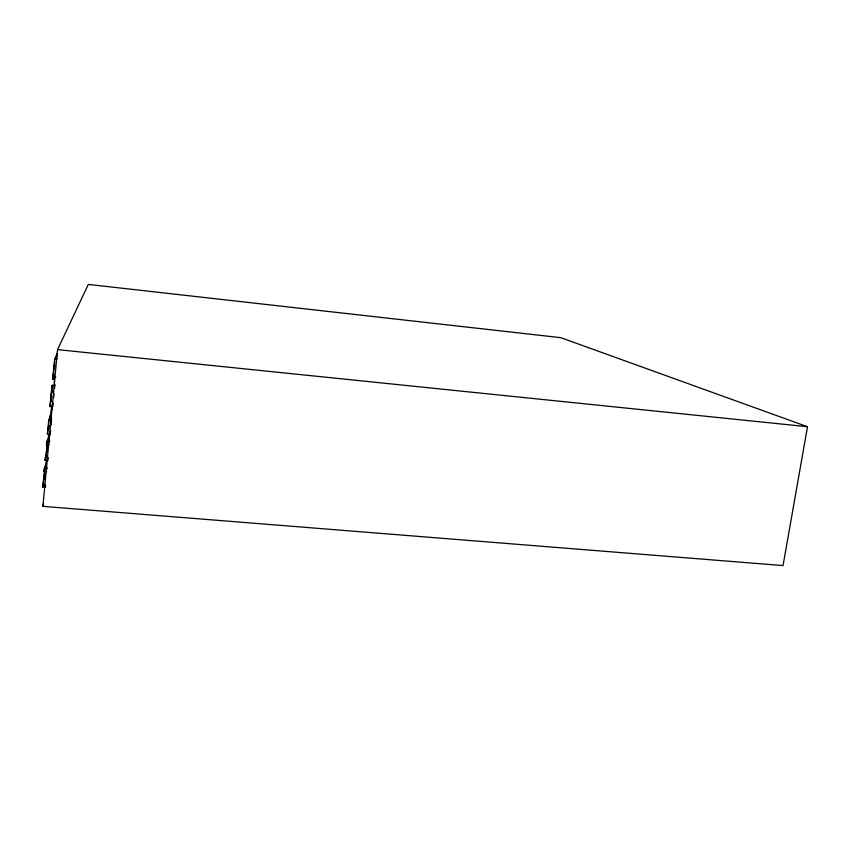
<?xml version="1.0" encoding="UTF-8"?>
<svg xmlns="http://www.w3.org/2000/svg" width="850" height="850" viewBox="0 0 850 850"><rect width="100%" height="100%" fill="white"/><g stroke="black" fill="none" stroke-linecap="round" stroke-linejoin="round"><path stroke-width="1.27" d="M53.879 376.051L53.943 374.266M55.994 356.936L55.972 355.853L55.335 359.337M54.676 385.039L54.666 383.924L54.326 385.464M56.78 356.447L56.78 355.619L56.589 356.341M56.95 355.821L56.992 353.664L56.366 357.096M48.312 429.367L48.439 426.934L47.419 433.999L50.161 434.244L50.596 430.78M48.429 430.047L48.694 424.957M47.419 433.999L48.79 419.517L51.701 419.326M48.694 423.906L48.886 420.283M44.636 469.731L42.893 485.031L42.723 484.489L45.443 484.712L45.518 487.092M51.244 424.883L51.457 421.058M44.179 479.23L44.636 473.599M44.54 476.351L44.572 479.368M48.312 439.864L48.588 436.103L47.972 440.502M48.737 439.62L49.268 434.138L49.066 436.751M51.011 415.692L51.574 408.159L50.83 415.767M46.856 446.856L47.09 441.66L46.463 444.422L49.194 444.667M44.604 472.441L43.966 479.06M46.697 448.662L47.09 445.814M42.968 486.211L42.606 487.252L42.723 484.489M46.676 471.612L43.945 471.389L44.827 466.331L44.944 466.894M45.464 459.521L45.114 460.445L45.231 457.598L47.961 457.842L48.046 458.469M46.463 444.422L47.409 439.641M51.871 406.746L50.044 406.576L52.009 385.517L54.921 385.39M54.432 379.429L52.594 379.249L54.729 358.381L57.481 358.668M50.044 406.576L52.179 385.124M50.904 401.519L51.393 396.302M51.032 401.561L51.436 397.683M45.974 466.151L46.58 461.082L45.369 466.82M42.883 506.345L57.545 349.626L88.315 284.421L560.819 337.673L807.5 426.721L783.052 565.579L42.883 506.345L43.616 503.806M47.781 460.541L47.961 457.842M52.796 406.831L53.157 402.889M53.656 397.63L54.018 393.678M54.517 388.418L54.761 385.794L52.009 385.517M54.528 367.009L54.74 364.809M46.888 448.056L45.592 457.608M50.586 404.016L50.586 405.312M51.468 399.851L51.276 401.529M46.453 452.466L46.665 450.362M51.977 408.946L52.254 406.342M48.864 427.911L48.662 429.388M46.389 454.739L46.102 457.332L46.304 456.716M46.686 452.158L47.111 448.269M49.449 437.059L49.736 434.509M57.216 356.129L57.396 354.663M46.24 454.346L45.826 457.47M43.754 480.951L43.148 485.297M49.353 419.719L49.682 417.106L51.489 417.265M51.818 392.137L52.232 389.799M49.852 417.647L50.405 415.108L49.948 418.062M55.463 359.306L55.654 358.073M45.592 466.353L46.208 463.664M43.945 471.389L44.646 468.594M47.196 467.681L46.92 469.03L44.189 468.796M49.714 440.778L49.438 442.064L46.697 441.819M51.988 392.009L52.243 392.243M49.682 417.106L49.481 417.647L51.297 417.817M54.262 383.053L54.506 380.502M52.594 379.249L53.252 377.708M53.433 375.743L53.189 376.306L54.793 361.186M45.475 458.054L45.231 457.598M42.5 486.837L45.231 487.061M45.008 459.967L47.738 460.211M48.439 425.914L50.256 426.084M48.79 419.517L51.531 419.772M50.214 406.13L52.041 406.3M53.029 376.699L55.771 376.964L55.526 377.538L52.774 377.272M57.545 349.626L807.5 426.721M54.729 358.381L54.984 359.157"/></g></svg>
